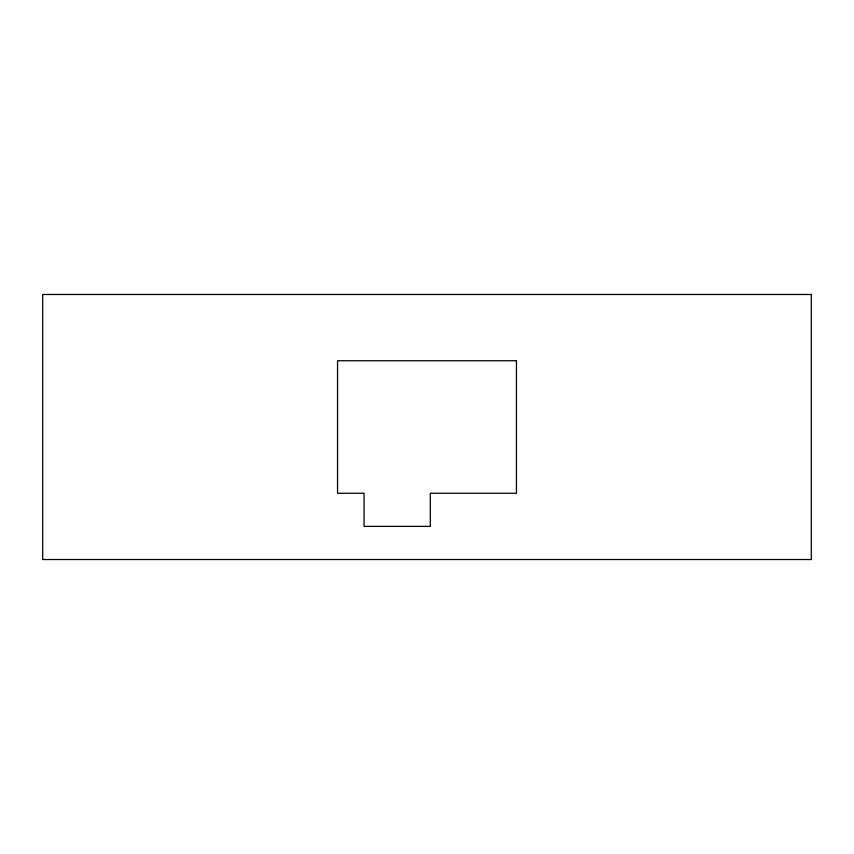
<?xml version="1.0" encoding="UTF-8"?>
<svg xmlns="http://www.w3.org/2000/svg" width="854" height="854" viewBox="0 0 854 854"><rect width="100%" height="100%" fill="white"/><g stroke="black" fill="none" stroke-linecap="round" stroke-linejoin="round"><path stroke-width="1.28" d="M811.3 294.481L42.7 294.481L42.7 559.519L811.3 559.519L811.3 294.481M516.446 360.74L337.554 360.74L337.554 493.26L364.05 493.26L364.05 526.384L430.309 526.384L430.309 493.26L516.446 493.26L516.446 360.74"/></g></svg>
